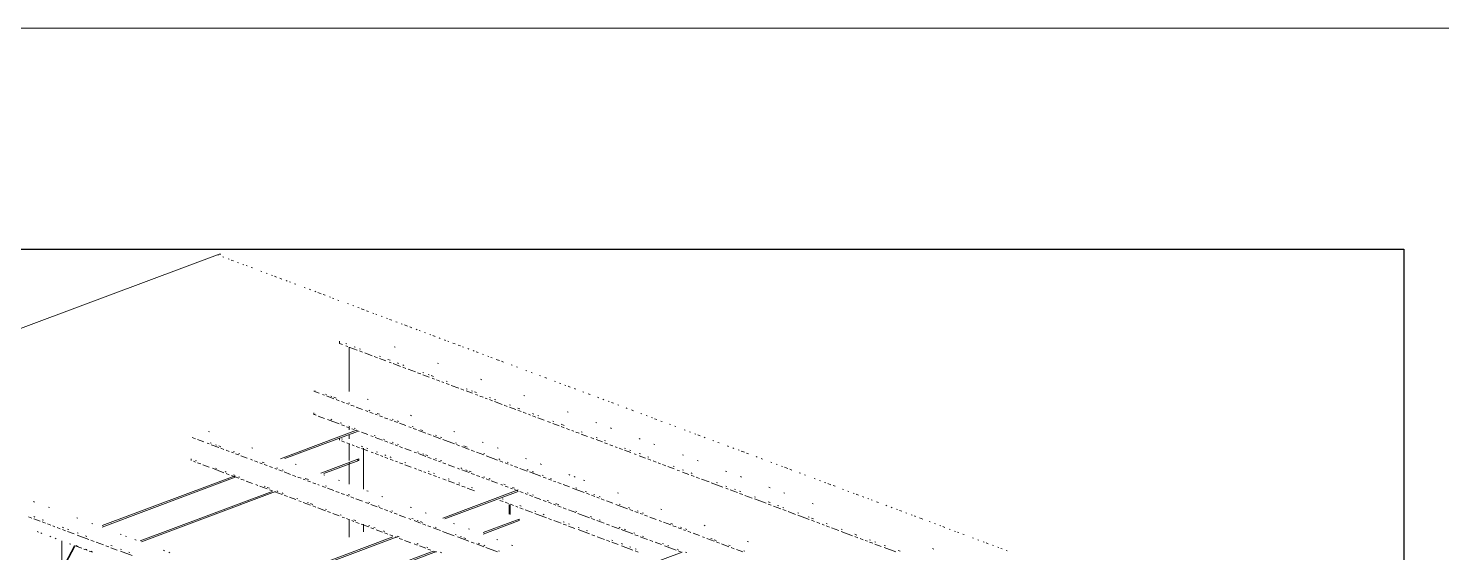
# Paper-space layout '03 3D Building and Roof' of a CAD drawing. Header units: millimetres. Extents: x 5 to 415, y 5 to 292.
# Drawn here: x 133.3 to 216.5, y 112.1 to 143 of the extents above; entities that cross this region are included whole.
import ezdxf

# ---------------------------------------------------------------- set-up
doc = ezdxf.new("R2010")
doc.units = ezdxf.units.MM
doc.layers.add('EXISTING', color=7, linetype='Continuous')
doc.layers.add('FRAME', color=7, linetype='Continuous')
picture_1 = doc.add_image_def('image2.png', size_in_pixel=(1777, 905))

# ---------------------------------------------------------------- blocks, each defined once
blk = doc.blocks.new('SHEET_03')
at = {"layer": 'EXISTING', "color": 250, "lineweight": 9}
for p, q in [((144.555, 129.728), (26.235, 85.404)), ((144.409, 129.658), (144.471, 129.635)), ((144.555, 129.661), (144.555, 129.728)), ((144.719, 129.542), (144.782, 129.518)), ((145.03, 129.425), (145.092, 129.402)), ((145.217, 129.355), (145.341, 129.309)), ((145.59, 129.216), (145.652, 129.192)), ((145.9, 129.099), (145.963, 129.076)), ((146.087, 129.029), (146.149, 129.006)), ((146.398, 128.913), (146.46, 128.89)), ((146.957, 128.703), (147.019, 128.68)), ((147.268, 128.587), (147.33, 128.564)), ((147.579, 128.47), (147.641, 128.447)), ((147.765, 128.401), (147.89, 128.354)), ((148.076, 128.284), (148.201, 128.238)), ((148.449, 128.144), (148.511, 128.121)), ((148.636, 128.075), (148.698, 128.051)), ((148.946, 127.958), (149.009, 127.935)), ((149.506, 127.749), (149.568, 127.725)), ((149.817, 127.632), (149.879, 127.609)), ((150.128, 127.516), (150.19, 127.492)), ((150.314, 127.446), (150.501, 127.376)), ((150.625, 127.329), (150.749, 127.283)), ((150.998, 127.19), (151.06, 127.166)), ((151.184, 127.12), (151.247, 127.096)), ((151.495, 127.003), (151.557, 126.98)), ((152.055, 126.794), (152.117, 126.77)), ((152.365, 126.677), (152.428, 126.654)), ((152.676, 126.561), (152.738, 126.538)), ((152.863, 126.491), (153.049, 126.421)), ((153.174, 126.375), (153.298, 126.328)), ((153.547, 126.235), (153.609, 126.212)), ((153.733, 126.165), (153.795, 126.142)), ((154.044, 126.049), (154.106, 126.025)), ((154.355, 125.932), (154.417, 125.909)), ((154.541, 125.862), (154.666, 125.816)), ((154.914, 125.723), (154.976, 125.699)), ((155.225, 125.606), (155.287, 125.583)), ((155.411, 125.536), (155.598, 125.466)), ((155.722, 125.42), (155.847, 125.373)), ((156.095, 125.28), (156.157, 125.257)), ((156.282, 125.21), (156.344, 125.187)), ((156.593, 125.094), (156.655, 125.071)), ((156.903, 124.977), (156.966, 124.954)), ((157.09, 124.908), (157.214, 124.861)), ((151.582, 124.447), (151.582, 124.578)), ((151.769, 124.377), (151.582, 124.447)), ((151.955, 124.438), (152.018, 124.415)), ((152.08, 124.26), (151.955, 124.307)), ((152.166, 124.218), (152.166, 121.621)), ((152.639, 124.051), (152.204, 124.214)), ((152.453, 124.252), (152.515, 124.228)), ((152.764, 124.135), (152.826, 124.112)), ((152.95, 123.934), (152.764, 124.004)), ((154.863, 124.223), (154.801, 124.246)), ((157.463, 124.768), (157.525, 124.745)), ((157.774, 124.651), (157.836, 124.628)), ((157.96, 124.581), (158.022, 124.558)), ((158.271, 124.465), (158.395, 124.418)), ((158.582, 124.349), (158.706, 124.302)), ((158.83, 124.255), (158.893, 124.232)), ((159.141, 124.139), (159.203, 124.116)), ((159.452, 124.023), (159.514, 123.999)), ((153.51, 123.724), (153.075, 123.888)), ((153.821, 123.608), (153.634, 123.678)), ((153.945, 123.693), (154.007, 123.669)), ((154.318, 123.422), (153.945, 123.561)), ((154.443, 123.506), (154.567, 123.46)), ((154.629, 123.305), (154.505, 123.352)), ((155.189, 123.096), (154.753, 123.259)), ((155.002, 123.297), (155.064, 123.273)), ((155.313, 123.18), (155.375, 123.157)), ((157.412, 123.268), (157.35, 123.291)), ((159.639, 123.953), (159.763, 123.906)), ((160.012, 123.813), (160.074, 123.79)), ((160.322, 123.697), (160.385, 123.673)), ((160.509, 123.627), (160.571, 123.603)), ((160.82, 123.51), (161.006, 123.44)), ((161.131, 123.394), (161.255, 123.347)), ((161.69, 123.184), (161.752, 123.161)), ((155.5, 122.979), (155.313, 123.049)), ((156.059, 122.769), (155.624, 122.933)), ((156.37, 122.653), (156.183, 122.723)), ((156.494, 122.738), (156.557, 122.714)), ((156.867, 122.467), (156.494, 122.606)), ((156.805, 122.621), (156.867, 122.598)), ((156.992, 122.551), (157.116, 122.505)), ((157.178, 122.35), (157.054, 122.397)), ((159.961, 122.313), (159.899, 122.336)), ((162.001, 123.068), (162.063, 123.045)), ((162.56, 122.858), (162.622, 122.835)), ((162.871, 122.742), (162.933, 122.719)), ((163.368, 122.556), (163.431, 122.532)), ((163.679, 122.439), (163.804, 122.393)), ((150.152, 121.66), (150.083, 121.634)), ((150.393, 121.518), (150.083, 121.634)), ((157.489, 122.234), (157.303, 122.304)), ((157.738, 122.141), (157.614, 122.187)), ((157.862, 122.225), (157.924, 122.202)), ((158.049, 122.024), (157.862, 122.094)), ((158.608, 121.815), (158.173, 121.978)), ((158.919, 121.698), (158.733, 121.768)), ((159.044, 121.783), (159.106, 121.759)), ((159.417, 121.512), (159.044, 121.651)), ((159.355, 121.666), (159.417, 121.643)), ((159.541, 121.596), (159.665, 121.55)), ((164.239, 122.23), (164.301, 122.206)), ((164.55, 122.113), (164.612, 122.09)), ((164.86, 121.997), (164.923, 121.973)), ((165.047, 121.927), (165.171, 121.88)), ((165.42, 121.787), (165.482, 121.764)), ((165.917, 121.601), (165.979, 121.577)), ((150.704, 121.401), (150.58, 121.448)), ((150.766, 121.465), (150.829, 121.442)), ((151.264, 121.191), (150.829, 121.354)), ((151.077, 121.349), (151.14, 121.325)), ((151.264, 121.279), (151.388, 121.232)), ((151.575, 121.075), (151.388, 121.145)), ((151.886, 120.958), (151.699, 121.028)), ((152.134, 120.865), (152.01, 120.912)), ((152.134, 120.953), (152.197, 120.929)), ((152.445, 120.749), (152.259, 120.819)), ((152.943, 120.563), (152.57, 120.702)), ((153.278, 121.148), (153.216, 121.172)), ((159.728, 121.395), (159.603, 121.442)), ((160.039, 121.279), (159.852, 121.349)), ((160.287, 121.186), (160.163, 121.232)), ((160.412, 121.27), (160.474, 121.247)), ((160.598, 121.069), (160.412, 121.139)), ((160.722, 121.154), (160.785, 121.13)), ((161.158, 120.86), (160.722, 121.023)), ((161.469, 120.743), (161.282, 120.813)), ((161.593, 120.828), (161.655, 120.804)), ((161.966, 120.557), (161.593, 120.696)), ((162.511, 121.358), (162.449, 121.381)), ((166.228, 121.484), (166.352, 121.438)), ((166.787, 121.275), (166.85, 121.251)), ((167.098, 121.158), (167.16, 121.135)), ((167.409, 121.042), (167.471, 121.019)), ((167.596, 120.972), (167.72, 120.925)), ((167.969, 120.832), (168.031, 120.809)), ((150.083, 120.265), (150.083, 120.352)), ((150.152, 120.291), (150.083, 120.265)), ((150.207, 120.218), (150.083, 120.265)), ((150.704, 120.032), (150.331, 120.171)), ((151.575, 119.706), (150.891, 119.962)), ((151.077, 119.979), (151.14, 119.956)), ((153.254, 120.446), (153.129, 120.493)), ((153.316, 120.51), (153.378, 120.487)), ((153.564, 120.33), (153.378, 120.399)), ((153.813, 120.236), (153.689, 120.283)), ((153.813, 120.324), (153.938, 120.277)), ((154.124, 120.12), (153.938, 120.19)), ((154.435, 120.004), (154.248, 120.073)), ((154.684, 119.91), (154.559, 119.957)), ((154.684, 119.998), (154.746, 119.974)), ((154.995, 119.794), (154.808, 119.864)), ((154.995, 119.881), (155.057, 119.858)), ((155.828, 120.193), (155.766, 120.217)), ((162.09, 120.641), (162.215, 120.595)), ((162.277, 120.44), (162.09, 120.51)), ((162.588, 120.324), (162.401, 120.394)), ((162.837, 120.231), (162.712, 120.277)), ((162.961, 120.315), (163.023, 120.292)), ((163.147, 120.114), (162.961, 120.184)), ((163.272, 120.199), (163.334, 120.175)), ((163.645, 119.928), (163.272, 120.068)), ((164.018, 119.788), (163.831, 119.858)), ((164.142, 119.873), (164.204, 119.849)), ((165.06, 120.403), (164.998, 120.426)), ((168.466, 120.646), (168.528, 120.623)), ((168.777, 120.53), (168.901, 120.483)), ((169.336, 120.32), (169.398, 120.297)), ((169.647, 120.204), (169.709, 120.18)), ((169.958, 120.087), (170.02, 120.064)), ((170.144, 120.017), (170.269, 119.971)), ((170.517, 119.878), (170.579, 119.854)), ((143.943, 119.235), (143.881, 119.258)), ((148.124, 117.658), (152.597, 119.334)), ((148.373, 117.664), (152.659, 119.269)), ((151.637, 119.77), (151.699, 119.746)), ((151.886, 119.589), (151.699, 119.659)), ((152.197, 119.473), (152.01, 119.543)), ((152.134, 119.583), (152.197, 119.56)), ((152.166, 119.491), (152.166, 119.358)), ((152.166, 119.092), (152.166, 118.825)), ((152.445, 119.38), (152.321, 119.426)), ((152.445, 119.467), (152.507, 119.444)), ((152.756, 119.263), (152.57, 119.333)), ((153.254, 119.077), (152.88, 119.216)), ((153.564, 118.96), (153.44, 119.007)), ((153.627, 119.024), (153.689, 119.001)), ((155.492, 119.608), (155.119, 119.747)), ((155.803, 119.491), (155.678, 119.538)), ((155.865, 119.555), (155.927, 119.532)), ((156.114, 119.375), (155.927, 119.445)), ((156.673, 119.165), (156.238, 119.328)), ((156.362, 119.369), (156.487, 119.322)), ((156.984, 119.049), (156.798, 119.118)), ((157.233, 119.043), (157.295, 119.019)), ((158.377, 119.238), (158.315, 119.262)), ((164.515, 119.602), (164.142, 119.741)), ((164.64, 119.686), (164.826, 119.616)), ((164.826, 119.485), (164.64, 119.555)), ((165.137, 119.369), (164.951, 119.439)), ((165.386, 119.276), (165.261, 119.322)), ((165.697, 119.159), (165.51, 119.229)), ((165.821, 119.244), (165.883, 119.22)), ((166.194, 118.973), (165.821, 119.113)), ((166.739, 119.774), (166.677, 119.797)), ((167.609, 119.448), (167.547, 119.471)), ((171.015, 119.691), (171.077, 119.668)), ((171.325, 119.575), (171.388, 119.552)), ((171.885, 119.365), (171.947, 119.342)), ((172.196, 119.249), (172.258, 119.226)), ((172.506, 119.132), (172.569, 119.109)), ((172.693, 119.063), (172.817, 119.016)), ((143.11, 118.836), (142.923, 118.905)), ((143.607, 118.649), (143.234, 118.789)), ((143.918, 118.533), (143.794, 118.579)), ((143.98, 118.597), (144.042, 118.574)), ((144.478, 118.323), (144.042, 118.486)), ((144.291, 118.48), (144.353, 118.457)), ((144.478, 118.411), (144.602, 118.364)), ((144.789, 118.207), (144.602, 118.277)), ((146.492, 118.28), (146.43, 118.303)), ((151.582, 118.751), (151.582, 118.882)), ((151.707, 118.835), (151.769, 118.812)), ((151.893, 118.634), (151.707, 118.704)), ((152.204, 118.518), (152.018, 118.588)), ((152.166, 118.559), (152.166, 117.56)), ((152.453, 118.424), (152.328, 118.471)), ((152.764, 118.308), (152.577, 118.378)), ((152.888, 118.393), (152.95, 118.369)), ((153.261, 118.122), (152.888, 118.261)), ((152.999, 115.875), (152.999, 118.272)), ((153.199, 118.276), (153.261, 118.253)), ((154.124, 118.751), (153.689, 118.914)), ((154.186, 118.815), (154.248, 118.791)), ((154.435, 118.634), (154.248, 118.704)), ((154.746, 118.518), (154.559, 118.588)), ((154.684, 118.628), (154.746, 118.605)), ((154.995, 118.425), (154.87, 118.471)), ((154.995, 118.512), (155.057, 118.489)), ((155.305, 118.308), (155.119, 118.378)), ((155.803, 118.122), (155.43, 118.261)), ((157.544, 118.839), (157.109, 119.002)), ((157.544, 118.926), (157.606, 118.903)), ((158.352, 118.536), (157.668, 118.792)), ((158.414, 118.6), (158.476, 118.577)), ((158.663, 118.42), (158.476, 118.49)), ((159.223, 118.21), (158.787, 118.373)), ((158.912, 118.414), (159.098, 118.344)), ((160.056, 118.61), (159.994, 118.633)), ((160.926, 118.283), (160.864, 118.307)), ((166.567, 118.833), (166.381, 118.903)), ((166.692, 118.918), (166.754, 118.894)), ((167.065, 118.647), (166.692, 118.787)), ((167.189, 118.731), (167.251, 118.708)), ((167.375, 118.53), (167.189, 118.6)), ((167.686, 118.414), (167.5, 118.484)), ((167.935, 118.321), (167.811, 118.367)), ((168.246, 118.204), (168.059, 118.274)), ((168.37, 118.289), (168.433, 118.265)), ((168.681, 118.172), (168.743, 118.149)), ((169.288, 118.819), (169.226, 118.842)), ((170.159, 118.493), (170.096, 118.516)), ((173.066, 118.923), (173.128, 118.899)), ((173.563, 118.736), (173.625, 118.713)), ((173.874, 118.62), (173.936, 118.597)), ((174.434, 118.41), (174.496, 118.387)), ((174.744, 118.294), (174.807, 118.271)), ((175.055, 118.178), (175.117, 118.154)), ((142.861, 117.559), (142.861, 117.647)), ((143.11, 117.466), (142.985, 117.513)), ((143.11, 117.554), (143.172, 117.53)), ((143.421, 117.35), (143.234, 117.42)), ((145.099, 118.09), (144.913, 118.16)), ((145.348, 117.997), (145.224, 118.044)), ((145.348, 118.084), (145.41, 118.061)), ((145.659, 117.881), (145.473, 117.951)), ((145.659, 117.968), (145.721, 117.945)), ((146.157, 117.694), (145.783, 117.834)), ((146.467, 117.578), (146.343, 117.624)), ((146.778, 117.461), (146.592, 117.531)), ((147.027, 117.368), (146.903, 117.415)), ((147.027, 117.456), (147.151, 117.409)), ((149.042, 117.325), (148.979, 117.348)), ((150.485, 116.809), (152.721, 117.647)), ((150.671, 116.791), (152.721, 117.559)), ((152.166, 117.427), (152.166, 116.162)), ((152.721, 117.559), (152.582, 117.611)), ((152.721, 117.647), (152.721, 117.559)), ((153.572, 118.005), (153.448, 118.052)), ((153.883, 117.889), (153.696, 117.959)), ((153.759, 118.066), (153.821, 118.043)), ((154.132, 117.796), (154.007, 117.842)), ((154.256, 117.88), (154.318, 117.857)), ((154.443, 117.679), (154.256, 117.749)), ((154.567, 117.764), (154.629, 117.74)), ((154.753, 117.563), (154.567, 117.633)), ((155.002, 117.469), (154.878, 117.516)), ((155.313, 117.353), (155.126, 117.423)), ((155.437, 117.438), (155.5, 117.414)), ((156.114, 118.005), (155.989, 118.052)), ((156.176, 118.069), (156.238, 118.046)), ((156.673, 117.796), (156.238, 117.959)), ((156.487, 117.953), (156.549, 117.93)), ((156.673, 117.883), (156.798, 117.836)), ((156.984, 117.679), (156.798, 117.749)), ((157.295, 117.563), (157.109, 117.633)), ((157.233, 117.673), (157.295, 117.65)), ((157.544, 117.47), (157.419, 117.516)), ((157.544, 117.557), (157.606, 117.534)), ((157.855, 117.353), (157.668, 117.423)), ((159.534, 118.094), (159.347, 118.163)), ((160.093, 117.884), (159.658, 118.047)), ((160.093, 117.971), (160.155, 117.948)), ((160.901, 117.581), (160.217, 117.837)), ((160.964, 117.645), (161.026, 117.622)), ((161.212, 117.465), (161.026, 117.535)), ((161.523, 117.348), (161.337, 117.418)), ((161.461, 117.459), (161.523, 117.436)), ((162.605, 117.655), (162.543, 117.678)), ((163.476, 117.328), (163.413, 117.352)), ((168.743, 118.018), (168.37, 118.158)), ((169.054, 117.901), (168.93, 117.948)), ((169.241, 117.963), (169.303, 117.939)), ((169.614, 117.692), (169.241, 117.832)), ((169.738, 117.776), (169.8, 117.753)), ((169.925, 117.575), (169.738, 117.645)), ((170.236, 117.459), (170.049, 117.529)), ((170.484, 117.366), (170.36, 117.412)), ((171.837, 117.864), (171.775, 117.887)), ((172.708, 117.538), (172.646, 117.561)), ((175.242, 118.108), (175.428, 118.038)), ((175.552, 117.991), (175.677, 117.945)), ((176.112, 117.782), (176.174, 117.758)), ((176.423, 117.665), (176.485, 117.642)), ((176.982, 117.456), (177.044, 117.432)), ((137.626, 113.725), (145.453, 116.657)), ((137.626, 113.638), (145.453, 116.57)), ((143.918, 117.163), (143.545, 117.303)), ((144.789, 116.837), (144.105, 117.094)), ((144.291, 117.111), (144.353, 117.088)), ((144.851, 116.901), (144.913, 116.878)), ((145.099, 116.721), (144.913, 116.791)), ((145.659, 116.511), (145.224, 116.674)), ((145.348, 116.715), (145.41, 116.692)), ((145.659, 116.599), (145.721, 116.575)), ((147.338, 117.252), (147.151, 117.322)), ((147.649, 117.135), (147.462, 117.205)), ((147.897, 117.042), (147.773, 117.089)), ((147.897, 117.13), (147.96, 117.106)), ((148.208, 116.926), (148.022, 116.996)), ((148.208, 117.013), (148.271, 116.99)), ((148.706, 116.739), (148.333, 116.879)), ((149.017, 116.623), (148.83, 116.693)), ((149.328, 116.506), (149.141, 116.576)), ((150.72, 116.696), (150.658, 116.72)), ((155.81, 117.167), (155.437, 117.306)), ((156.121, 117.05), (155.997, 117.097)), ((156.432, 116.934), (156.246, 117.004)), ((156.681, 116.841), (156.557, 116.887)), ((156.805, 116.925), (156.867, 116.902)), ((156.992, 116.724), (156.805, 116.794)), ((157.116, 116.809), (157.178, 116.785)), ((157.303, 116.608), (157.116, 116.678)), ((157.489, 116.538), (157.427, 116.561)), ((158.352, 117.167), (157.979, 117.307)), ((158.663, 117.05), (158.539, 117.097)), ((158.725, 117.114), (158.787, 117.091)), ((159.223, 116.841), (158.787, 117.004)), ((159.036, 116.998), (159.098, 116.975)), ((159.223, 116.928), (159.347, 116.881)), ((159.534, 116.724), (159.347, 116.794)), ((159.844, 116.608), (159.658, 116.678)), ((160.093, 116.515), (159.969, 116.561)), ((160.093, 116.602), (160.155, 116.579)), ((161.772, 117.255), (161.648, 117.302)), ((162.083, 117.139), (161.896, 117.208)), ((162.642, 116.929), (162.207, 117.092)), ((162.642, 117.016), (162.705, 116.993)), ((163.451, 116.626), (162.767, 116.882)), ((162.953, 116.9), (163.015, 116.877)), ((163.513, 116.69), (163.575, 116.667)), ((163.762, 116.51), (163.575, 116.58)), ((165.154, 116.7), (165.092, 116.723)), ((165.465, 116.583), (165.403, 116.606)), ((170.795, 117.249), (170.609, 117.319)), ((171.293, 117.063), (170.92, 117.203)), ((171.231, 117.217), (171.293, 117.194)), ((171.604, 116.946), (171.479, 116.993)), ((171.79, 117.008), (171.852, 116.984)), ((172.163, 116.737), (171.79, 116.877)), ((172.288, 116.821), (172.35, 116.798)), ((172.474, 116.62), (172.288, 116.69)), ((172.785, 116.504), (172.598, 116.574)), ((174.387, 116.909), (174.325, 116.932)), ((175.257, 116.583), (175.195, 116.606)), ((177.293, 117.339), (177.355, 117.316)), ((177.604, 117.223), (177.666, 117.2)), ((177.79, 117.153), (177.977, 117.083)), ((178.101, 117.037), (178.226, 116.99)), ((178.661, 116.827), (178.723, 116.804)), ((178.971, 116.711), (179.034, 116.687)), ((139.862, 112.83), (147.627, 115.738)), ((139.924, 112.765), (147.814, 115.721)), ((145.97, 116.395), (145.783, 116.465)), ((146.467, 116.208), (146.094, 116.348)), ((146.778, 116.092), (146.654, 116.139)), ((147.338, 115.882), (146.903, 116.045)), ((147.151, 116.04), (147.214, 116.016)), ((147.338, 115.97), (147.462, 115.923)), ((147.649, 115.766), (147.462, 115.836)), ((148.208, 115.556), (147.773, 115.719)), ((147.897, 115.76), (147.96, 115.737)), ((149.576, 116.413), (149.452, 116.46)), ((149.576, 116.501), (149.763, 116.431)), ((149.887, 116.297), (149.701, 116.367)), ((150.198, 116.18), (150.012, 116.25)), ((150.385, 116.11), (150.322, 116.134)), ((150.758, 115.971), (150.571, 116.041)), ((150.758, 116.058), (150.82, 116.035)), ((151.255, 115.784), (150.882, 115.924)), ((151.566, 115.668), (151.379, 115.738)), ((151.591, 116.37), (151.529, 116.394)), ((153.27, 115.741), (153.208, 115.765)), ((157.672, 114.16), (162.102, 115.819)), ((157.862, 116.398), (157.676, 116.468)), ((157.797, 114.119), (162.102, 115.732)), ((157.987, 116.483), (158.049, 116.459)), ((158.36, 116.212), (157.987, 116.351)), ((158.671, 116.095), (158.484, 116.165)), ((158.608, 116.25), (158.671, 116.226)), ((158.981, 115.979), (158.795, 116.049)), ((159.541, 115.769), (159.106, 115.932)), ((159.355, 115.97), (159.417, 115.947)), ((160.404, 116.398), (160.217, 116.468)), ((160.404, 116.486), (160.466, 116.462)), ((160.901, 116.212), (160.528, 116.352)), ((161.212, 116.095), (161.088, 116.142)), ((161.274, 116.159), (161.337, 116.136)), ((161.523, 115.979), (161.337, 116.049)), ((161.772, 115.886), (161.648, 115.932)), ((161.772, 115.973), (161.896, 115.926)), ((162.083, 115.769), (161.896, 115.839)), ((162.394, 115.653), (162.207, 115.723)), ((164.072, 116.393), (163.886, 116.463)), ((164.01, 116.504), (164.072, 116.481)), ((164.321, 116.3), (164.197, 116.347)), ((164.632, 116.184), (164.446, 116.253)), ((165.13, 115.997), (164.756, 116.137)), ((166, 115.671), (165.316, 115.927)), ((165.503, 115.945), (165.565, 115.922)), ((166.025, 116.374), (165.963, 116.397)), ((166.062, 115.735), (166.124, 115.712)), ((173.345, 116.294), (172.909, 116.457)), ((174.153, 115.991), (173.469, 116.248)), ((173.78, 116.262), (173.842, 116.239)), ((174.339, 116.053), (174.402, 116.029)), ((174.464, 115.875), (174.339, 115.922)), ((175.023, 115.665), (174.588, 115.828)), ((174.837, 115.866), (174.899, 115.843)), ((175.148, 115.75), (175.21, 115.727)), ((176.936, 115.954), (176.874, 115.977)), ((179.531, 116.501), (179.593, 116.478)), ((179.842, 116.385), (179.904, 116.361)), ((180.153, 116.268), (180.215, 116.245)), ((180.339, 116.198), (180.526, 116.128)), ((180.65, 116.082), (180.774, 116.035)), ((181.209, 115.872), (181.272, 115.849)), ((181.52, 115.756), (181.582, 115.732)), ((133.642, 115.109), (133.58, 115.132)), ((148.208, 115.644), (148.271, 115.62)), ((148.519, 115.44), (148.333, 115.51)), ((149.017, 115.253), (148.644, 115.393)), ((149.079, 115.318), (149.141, 115.294)), ((149.328, 115.137), (149.203, 115.184)), ((149.887, 114.927), (149.452, 115.09)), ((149.701, 115.085), (149.763, 115.061)), ((149.887, 115.015), (150.012, 114.968)), ((150.198, 114.811), (150.012, 114.881)), ((151.877, 115.551), (151.69, 115.621)), ((152.126, 115.458), (152.001, 115.505)), ((152.126, 115.546), (152.188, 115.522)), ((152.436, 115.342), (152.25, 115.412)), ((152.934, 115.155), (152.561, 115.295)), ((153.307, 115.016), (153.12, 115.086)), ((153.307, 115.103), (153.369, 115.08)), ((153.804, 114.829), (153.431, 114.969)), ((153.867, 114.893), (153.929, 114.87)), ((154.14, 115.415), (154.078, 115.439)), ((161.22, 115.14), (161.033, 115.21)), ((161.158, 115.295), (161.22, 115.271)), ((161.531, 115.024), (161.344, 115.094)), ((161.587, 114.397), (161.587, 114.97)), ((161.631, 114.953), (161.631, 114.38)), ((161.842, 114.907), (161.655, 114.977)), ((162.09, 114.814), (161.966, 114.861)), ((162.215, 114.899), (162.277, 114.875)), ((162.642, 115.56), (162.518, 115.606)), ((162.642, 115.647), (162.705, 115.624)), ((162.953, 115.443), (162.767, 115.513)), ((162.953, 115.531), (163.015, 115.507)), ((163.451, 115.257), (163.078, 115.397)), ((163.762, 115.14), (163.575, 115.21)), ((163.824, 115.204), (163.886, 115.181)), ((164.072, 115.024), (163.886, 115.094)), ((164.321, 114.931), (164.197, 114.977)), ((164.321, 115.018), (164.508, 114.948)), ((164.632, 114.814), (164.446, 114.884)), ((166.311, 115.555), (166.124, 115.625)), ((166.622, 115.438), (166.435, 115.508)), ((166.56, 115.549), (166.622, 115.526)), ((166.87, 115.345), (166.746, 115.392)), ((166.87, 115.432), (166.933, 115.409)), ((167.181, 115.229), (166.995, 115.298)), ((167.679, 115.042), (167.306, 115.182)), ((168.549, 114.716), (167.865, 114.972)), ((168.015, 115.628), (167.952, 115.651)), ((168.052, 114.99), (168.114, 114.967)), ((175.334, 115.549), (175.148, 115.619)), ((175.894, 115.339), (175.459, 115.502)), ((176.018, 115.424), (176.08, 115.401)), ((176.702, 115.036), (176.018, 115.293)), ((176.827, 115.121), (176.951, 115.074)), ((177.013, 114.92), (176.827, 114.99)), ((177.573, 114.71), (177.137, 114.873)), ((177.386, 114.911), (177.448, 114.888)), ((177.807, 115.628), (177.744, 115.651)), ((179.485, 114.999), (179.423, 115.022)), ((181.831, 115.639), (181.893, 115.616)), ((182.018, 115.569), (182.142, 115.523)), ((182.39, 115.43), (182.453, 115.406)), ((182.701, 115.313), (182.763, 115.29)), ((182.888, 115.243), (182.95, 115.22)), ((183.199, 115.127), (183.323, 115.08)), ((183.758, 114.917), (183.82, 114.894)), ((133.47, 114.168), (133.284, 114.238)), ((133.595, 114.252), (133.657, 114.229)), ((133.968, 113.982), (133.595, 114.121)), ((134.092, 114.066), (134.154, 114.043)), ((134.513, 114.783), (134.45, 114.806)), ((136.191, 114.154), (136.129, 114.177)), ((150.758, 114.601), (150.322, 114.764)), ((150.758, 114.689), (150.82, 114.665)), ((151.069, 114.485), (150.882, 114.555)), ((151.566, 114.299), (151.193, 114.438)), ((151.628, 114.363), (151.69, 114.339)), ((151.877, 114.182), (151.753, 114.229)), ((152.188, 114.066), (152.001, 114.135)), ((152.166, 114.099), (152.166, 113.033)), ((152.436, 113.972), (152.312, 114.019)), ((152.436, 114.06), (152.561, 114.013)), ((154.115, 114.713), (153.929, 114.783)), ((154.426, 114.596), (154.24, 114.666)), ((154.675, 114.503), (154.551, 114.55)), ((154.675, 114.591), (154.737, 114.567)), ((154.986, 114.387), (154.799, 114.457)), ((155.483, 114.2), (155.11, 114.34)), ((155.794, 114.084), (155.67, 114.131)), ((155.819, 114.786), (155.757, 114.81)), ((155.856, 114.148), (155.918, 114.125)), ((156.354, 113.874), (155.981, 114.014)), ((156.167, 114.032), (156.229, 114.008)), ((156.689, 114.46), (156.627, 114.484)), ((160.043, 113.314), (162.164, 114.109)), ((160.043, 113.227), (162.164, 114.022)), ((162.164, 114.109), (162.164, 114.022)), ((162.401, 114.698), (162.215, 114.768)), ((162.961, 114.488), (162.526, 114.651)), ((163.085, 114.573), (163.147, 114.549)), ((163.769, 114.185), (163.085, 114.442)), ((163.583, 114.386), (163.645, 114.363)), ((164.08, 114.069), (163.894, 114.139)), ((164.64, 113.859), (164.204, 114.022)), ((164.943, 114.698), (164.756, 114.768)), ((165.503, 114.488), (165.067, 114.651)), ((165.503, 114.576), (165.565, 114.552)), ((166.311, 114.185), (165.627, 114.442)), ((166.373, 114.249), (166.435, 114.226)), ((166.622, 114.069), (166.435, 114.139)), ((167.181, 113.859), (166.746, 114.022)), ((166.87, 114.063), (166.933, 114.04)), ((168.611, 114.78), (168.674, 114.757)), ((168.86, 114.6), (168.674, 114.67)), ((169.171, 114.483), (168.985, 114.553)), ((169.109, 114.594), (169.171, 114.571)), ((169.42, 114.39), (169.295, 114.437)), ((169.42, 114.478), (169.482, 114.454)), ((169.731, 114.274), (169.544, 114.344)), ((170.228, 114.087), (169.855, 114.227)), ((170.539, 113.971), (170.415, 114.017)), ((170.564, 114.673), (170.502, 114.696)), ((177.697, 114.795), (177.759, 114.772)), ((177.884, 114.594), (177.697, 114.664)), ((178.443, 114.384), (178.008, 114.547)), ((178.567, 114.469), (178.63, 114.446)), ((179.251, 114.081), (178.567, 114.338)), ((179.189, 114.236), (179.251, 114.213)), ((179.376, 114.166), (179.5, 114.119)), ((179.562, 113.965), (179.376, 114.035)), ((184.069, 114.801), (184.131, 114.778)), ((184.38, 114.685), (184.442, 114.661)), ((184.566, 114.615), (184.691, 114.568)), ((184.939, 114.475), (185.001, 114.452)), ((185.25, 114.359), (185.312, 114.335)), ((185.436, 114.289), (185.499, 114.265)), ((185.747, 114.172), (185.934, 114.102)), ((133.858, 113.344), (133.789, 113.37)), ((134.067, 113.266), (133.997, 113.292)), ((134.279, 113.865), (134.092, 113.935)), ((134.59, 113.749), (134.403, 113.818)), ((134.838, 113.655), (134.714, 113.702)), ((135.149, 113.539), (134.963, 113.609)), ((135.274, 113.623), (135.336, 113.6)), ((135.46, 113.423), (135.274, 113.492)), ((135.584, 113.507), (135.647, 113.484)), ((135.958, 113.236), (135.584, 113.376)), ((136.144, 113.297), (136.206, 113.274)), ((137.062, 113.828), (137, 113.851)), ((138.741, 113.199), (138.679, 113.222)), ((152.747, 113.856), (152.561, 113.926)), ((153.307, 113.646), (152.872, 113.809)), ((152.999, 113.346), (152.999, 113.812)), ((153.307, 113.734), (153.369, 113.71)), ((153.618, 113.53), (153.431, 113.6)), ((153.618, 113.617), (153.68, 113.594)), ((154.115, 113.344), (153.742, 113.483)), ((154.177, 113.408), (154.24, 113.384)), ((154.426, 113.227), (154.24, 113.297)), ((154.737, 113.111), (154.551, 113.18)), ((156.354, 113.962), (156.478, 113.915)), ((156.665, 113.758), (156.478, 113.828)), ((156.975, 113.641), (156.789, 113.711)), ((157.535, 113.432), (157.1, 113.595)), ((157.224, 113.636), (157.286, 113.612)), ((158.343, 113.129), (157.659, 113.385)), ((158.368, 113.831), (158.306, 113.855)), ((158.406, 113.193), (158.468, 113.17)), ((159.239, 113.505), (159.177, 113.529)), ((164.764, 113.944), (164.826, 113.92)), ((164.951, 113.743), (164.764, 113.813)), ((165.075, 113.827), (165.137, 113.804)), ((165.448, 113.556), (165.075, 113.696)), ((165.635, 113.618), (165.697, 113.594)), ((166.318, 113.23), (165.635, 113.487)), ((166.132, 113.431), (166.194, 113.408)), ((166.629, 113.114), (166.443, 113.184)), ((167.492, 113.743), (167.306, 113.813)), ((168.052, 113.533), (167.617, 113.696)), ((168.052, 113.621), (168.114, 113.597)), ((168.86, 113.23), (168.176, 113.487)), ((168.363, 113.504), (168.425, 113.481)), ((168.922, 113.294), (168.985, 113.271)), ((169.171, 113.114), (168.985, 113.184)), ((171.099, 113.761), (170.663, 113.924)), ((171.099, 113.849), (171.223, 113.802)), ((171.409, 113.645), (171.223, 113.715)), ((171.72, 113.528), (171.534, 113.598)), ((171.658, 113.639), (171.72, 113.616)), ((171.969, 113.435), (171.845, 113.482)), ((171.969, 113.523), (172.031, 113.499)), ((172.28, 113.319), (172.093, 113.389)), ((172.777, 113.132), (172.404, 113.272)), ((173.113, 113.718), (173.051, 113.741)), ((179.873, 113.849), (179.687, 113.918)), ((180.122, 113.755), (179.998, 113.802)), ((180.246, 113.84), (180.308, 113.817)), ((180.433, 113.639), (180.246, 113.709)), ((180.992, 113.429), (180.557, 113.592)), ((181.117, 113.514), (181.179, 113.491)), ((181.801, 113.127), (181.117, 113.383)), ((181.925, 113.211), (182.049, 113.164)), ((186.307, 113.963), (186.369, 113.939)), ((186.618, 113.846), (186.68, 113.823)), ((186.928, 113.73), (186.991, 113.707)), ((187.115, 113.66), (187.239, 113.613)), ((187.488, 113.52), (187.55, 113.497)), ((187.799, 113.404), (187.861, 113.381)), ((187.985, 113.334), (188.047, 113.311)), ((188.296, 113.217), (188.358, 113.194)), ((134.527, 113.093), (134.59, 113.07)), ((134.841, 112.976), (134.904, 112.952)), ((135.247, 112.411), (135.247, 112.824)), ((135.247, 112.824), (135.247, 111.561)), ((135.247, 111.14), (135.988, 112.546)), ((135.999, 112.499), (135.292, 111.157)), ((135.766, 112.629), (135.692, 112.657)), ((136.036, 112.528), (136.414, 112.387)), ((136.207, 112.497), (136.081, 112.545)), ((136.828, 112.91), (136.144, 113.166)), ((136.641, 113.111), (136.704, 113.088)), ((137.139, 112.794), (136.952, 112.863)), ((137.699, 112.584), (137.263, 112.747)), ((138.009, 112.468), (137.823, 112.537)), ((138.134, 112.552), (138.196, 112.529)), ((138.507, 112.281), (138.134, 112.421)), ((139.052, 113.082), (138.989, 113.105)), ((139.611, 112.873), (139.549, 112.896)), ((147.002, 110.162), (154.739, 113.061)), ((147.127, 110.122), (154.989, 113.067)), ((154.986, 113.017), (154.861, 113.064)), ((154.986, 113.105), (155.11, 113.058)), ((155.297, 112.901), (155.11, 112.971)), ((155.794, 112.715), (155.421, 112.854)), ((156.167, 112.575), (155.981, 112.645)), ((156.167, 112.662), (156.229, 112.639)), ((156.665, 112.389), (156.291, 112.528)), ((156.727, 112.453), (156.789, 112.429)), ((159.214, 112.803), (158.53, 113.059)), ((158.716, 113.077), (158.779, 113.053)), ((158.903, 113.007), (159.027, 112.96)), ((159.525, 112.686), (159.338, 112.756)), ((160.084, 112.477), (159.649, 112.64)), ((159.773, 112.681), (159.836, 112.657)), ((160.084, 112.564), (160.146, 112.541)), ((160.893, 112.174), (160.209, 112.43)), ((160.918, 112.876), (160.855, 112.9)), ((161.788, 112.55), (161.726, 112.574)), ((167.189, 112.904), (166.754, 113.067)), ((167.5, 112.788), (167.313, 112.858)), ((167.624, 112.872), (167.686, 112.849)), ((167.997, 112.601), (167.624, 112.741)), ((168.184, 112.663), (168.246, 112.639)), ((168.868, 112.275), (168.184, 112.532)), ((168.681, 112.476), (168.743, 112.453)), ((168.992, 112.36), (169.054, 112.337)), ((169.731, 112.904), (169.295, 113.067)), ((169.42, 113.108), (169.482, 113.085)), ((170.042, 112.788), (169.855, 112.858)), ((170.539, 112.601), (170.166, 112.741)), ((170.601, 112.666), (170.663, 112.642)), ((171.409, 112.275), (170.726, 112.532)), ((170.912, 112.549), (170.974, 112.526)), ((173.088, 113.016), (172.964, 113.062)), ((173.648, 112.806), (173.213, 112.969)), ((173.461, 112.964), (173.524, 112.94)), ((173.648, 112.894), (173.772, 112.847)), ((173.959, 112.69), (173.772, 112.76)), ((174.518, 112.48), (174.083, 112.643)), ((174.518, 112.568), (174.581, 112.544)), ((174.829, 112.364), (174.643, 112.434)), ((175.662, 112.763), (175.6, 112.787)), ((182.112, 113.01), (181.925, 113.08)), ((182.423, 112.894), (182.236, 112.963)), ((182.671, 112.8), (182.547, 112.847)), ((182.796, 112.885), (182.858, 112.862)), ((182.982, 112.684), (182.796, 112.754)), ((183.106, 112.768), (183.169, 112.745)), ((183.48, 112.498), (183.106, 112.637)), ((183.666, 112.559), (183.728, 112.536)), ((184.35, 112.172), (183.666, 112.428)), ((186.574, 112.344), (186.511, 112.367)), ((188.855, 113.008), (188.918, 112.985)), ((189.166, 112.891), (189.228, 112.868)), ((189.477, 112.775), (189.539, 112.752)), ((189.664, 112.705), (189.788, 112.659)), ((190.037, 112.565), (190.099, 112.542)), ((190.347, 112.449), (190.41, 112.426)), ((190.534, 112.379), (190.596, 112.356)), ((135.247, 112.205), (135.247, 112.274)), ((136.54, 112.339), (136.728, 112.269)), ((136.71, 112.309), (136.647, 112.332)), ((136.854, 112.222), (137.043, 112.151)), ((137.025, 112.191), (136.962, 112.215)), ((138.693, 112.342), (138.756, 112.319)), ((139.377, 111.955), (138.693, 112.211)), ((139.191, 112.156), (139.253, 112.133)), ((141.29, 112.244), (141.228, 112.267)), ((141.601, 112.127), (141.539, 112.151)), ((149.248, 109.27), (157.11, 112.216)), ((149.498, 109.277), (157.297, 112.198)), ((156.975, 112.272), (156.789, 112.342)), ((157.286, 112.156), (157.1, 112.226)), ((157.535, 112.15), (157.597, 112.127)), ((160.955, 112.238), (161.017, 112.215)), ((167.455, 110.541), (171.761, 112.154)), ((169.179, 112.159), (168.992, 112.229)), ((171.472, 112.339), (171.534, 112.316)), ((171.72, 112.159), (171.534, 112.229)), ((171.969, 112.153), (172.031, 112.13)), ((175.327, 112.177), (174.954, 112.317)), ((175.389, 112.241), (175.451, 112.218)), ((184.474, 112.256), (184.599, 112.209)), ((190.845, 112.263), (190.907, 112.239))]:
    blk.add_line(p, q, dxfattribs=at)
at = {"layer": 'FRAME', "color": 7, "linetype": 'Continuous', "lineweight": 15}
blk.add_line((28, 143), (327, 143), dxfattribs=at)
image = blk.add_image(picture_1, insert=(25.75, 34), size_in_units=(188.499, 96))

psp = doc.layouts.new('03 3D Building and Roof')

# ---------------------------------------------------------------- block references
psp.add_blockref('SHEET_03', (0, 0))

doc.saveas('drawing.dxf')
